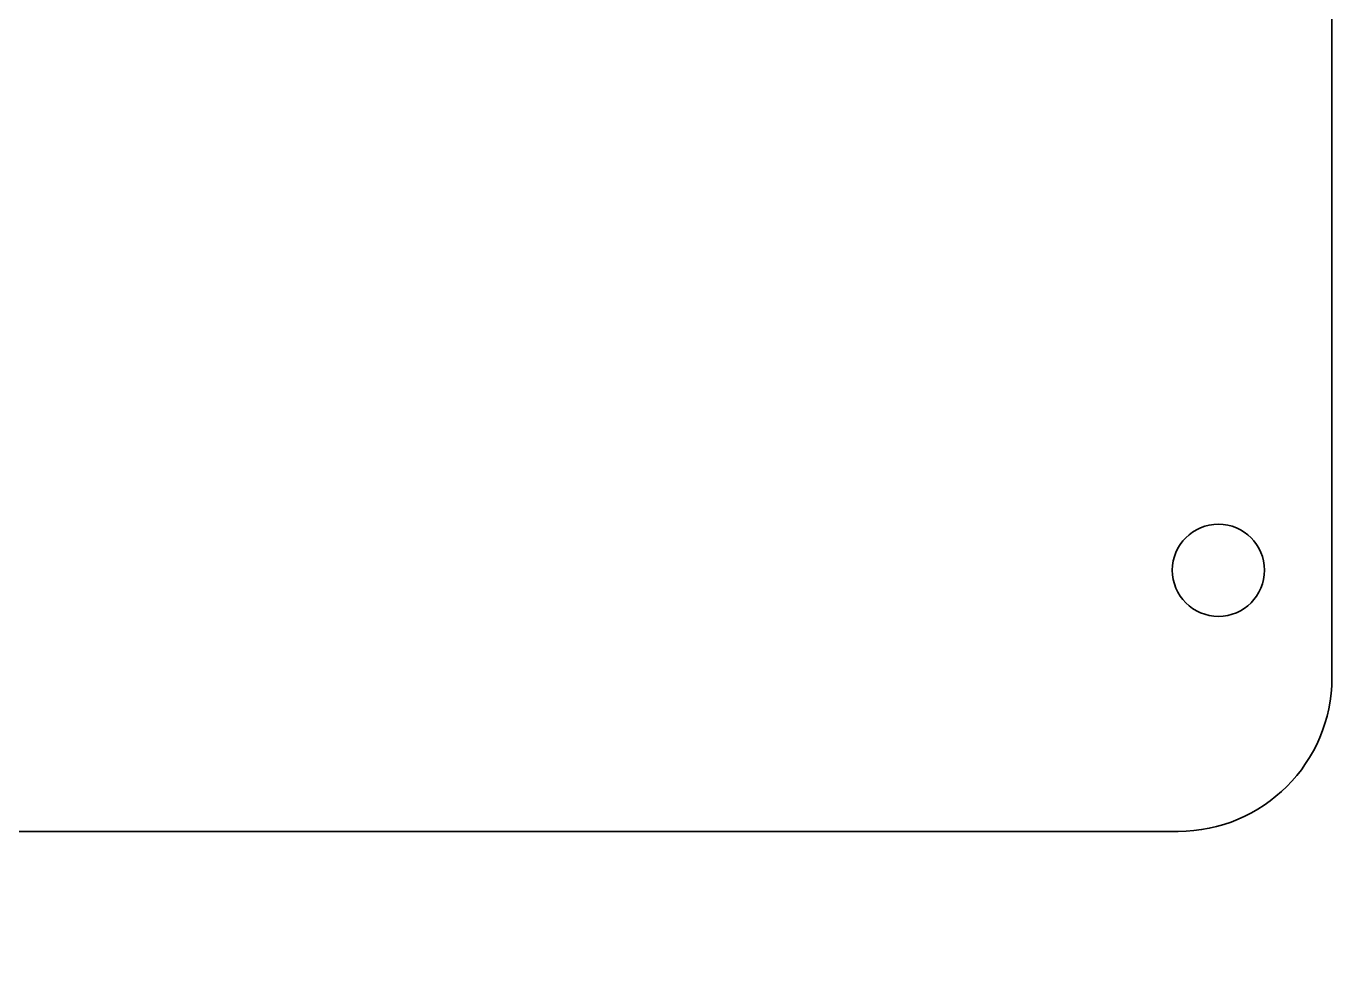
# Model space of a CAD drawing. Header units: millimetres. Extents: x 62 to 270, y -196 to -10.
# Drawn here: x 195.83 to 238.33, y -73.48 to -42.91 of the extents above; entities that cross this region are included whole.
import ezdxf

# ---------------------------------------------------------------- set-up
doc = ezdxf.new("R2010")
doc.units = ezdxf.units.MM
doc.header["$MEASUREMENT"] = 0
doc.layers.add('Ebene 1', color=7, linetype='Continuous', lineweight=0)

# ---------------------------------------------------------------- blocks, each defined once
blk = doc.blocks.new('Block_1')
at = {"layer": 'Ebene 1', "color": 250, "lineweight": 35, "true_color": 0x1d1d1b}
blk.add_circle((234.641, -60.631), 1.5, dxfattribs=at)
blk.add_open_spline([(233.334, -10.131), (233.334, -10.131), (158.334, -10.131), (158.334, -10.131), (155.573, -10.131), (153.334, -12.37), (153.334, -15.131), (153.334, -15.131), (153.334, -64.131), (153.334, -64.131), (153.334, -66.893), (155.573, -69.131), (158.334, -69.131), (158.334, -69.131), (158.834, -69.131), (158.834, -69.131), (158.834, -69.131), (158.834, -180.003), (158.834, -180.003), (158.834, -180.003), (160.948, -180.003), (160.948, -180.003), (160.948, -180.003), (160.948, -188.003), (160.948, -188.003), (160.948, -188.003), (174.854, -188.003), (174.854, -188.003), (174.854, -188.003), (174.854, -180.003), (174.854, -180.003), (174.854, -180.003), (176.968, -180.003), (176.968, -180.003), (176.968, -180.003), (176.968, -69.131), (176.968, -69.131), (176.968, -69.131), (233.334, -69.131), (233.334, -69.131), (236.096, -69.131), (238.334, -66.893), (238.334, -64.131), (238.334, -64.131), (238.334, -15.131), (238.334, -15.131), (238.334, -12.37), (236.096, -10.131), (233.334, -10.131)], degree=3, knots=[0, 0, 0, 0, 1, 1, 1, 2, 2, 2, 3, 3, 3, 4, 4, 4, 5, 5, 5, 6, 6, 6, 7, 7, 7, 8, 8, 8, 9, 9, 9, 10, 10, 10, 11, 11, 11, 12, 12, 12, 13, 13, 13, 14, 14, 14, 15, 15, 15, 16, 16, 16, 16], dxfattribs=at)

msp = doc.modelspace()

# ---------------------------------------------------------------- block references
at = {"layer": 'Ebene 1'}
msp.add_blockref('Block_1', (0, 0), dxfattribs=at)

doc.saveas('drawing.dxf')
